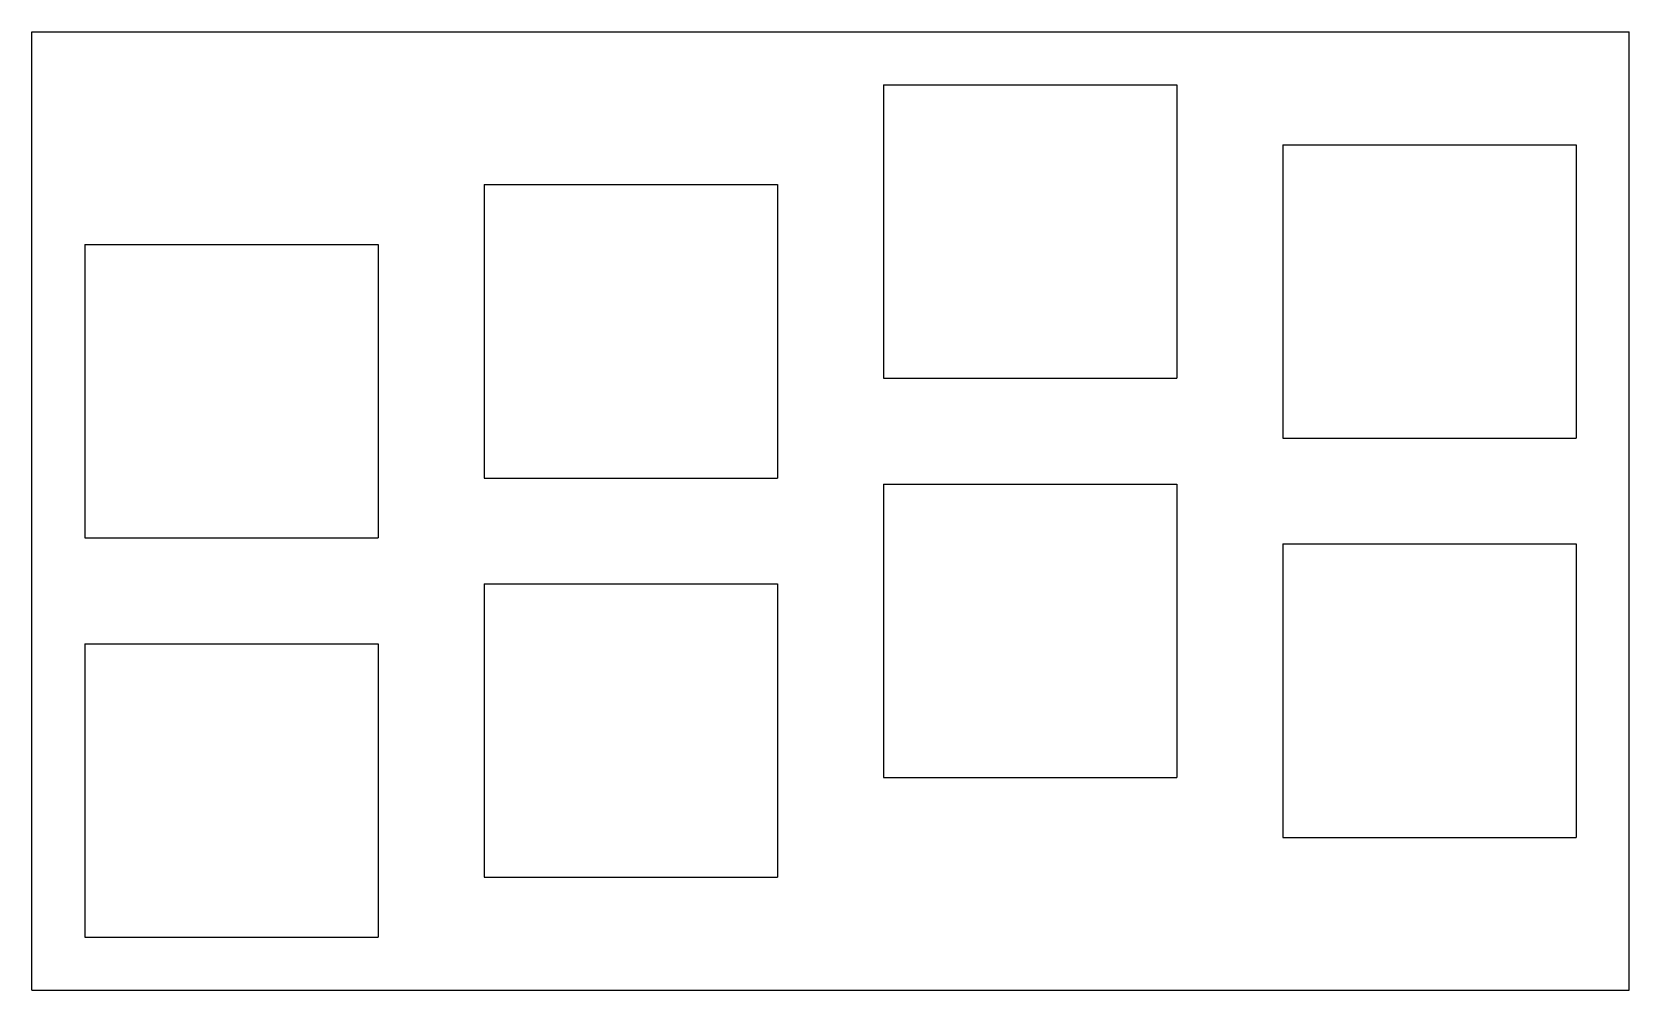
# Model space of a CAD drawing. Header units: millimetres. Extents: x 0 to 76.2, y -45.7 to 0.
import ezdxf

# ---------------------------------------------------------------- set-up
doc = ezdxf.new("R2010")
doc.units = ezdxf.units.MM

msp = doc.modelspace()

# ---------------------------------------------------------------- linework, layer by layer
for p, q in [((0, 0), (76.2, 0)), ((0, -45.72), (0, 0)), ((76.2, -45.72), (76.2, 0)), ((40.625, -2.525), (54.625, -2.525)), ((40.625, -2.525), (40.625, -16.525)), ((54.625, -2.525), (54.625, -16.525)), ((59.675, -5.3825), (73.675, -5.3825)), ((59.675, -5.3825), (59.675, -19.3825)), ((73.675, -5.3825), (73.675, -19.3825)), ((21.575, -7.2875), (35.575, -7.2875)), ((21.575, -7.2875), (21.575, -21.2875)), ((35.575, -7.2875), (35.575, -21.2875)), ((2.525, -10.145), (16.525, -10.145)), ((2.525, -10.145), (2.525, -24.145)), ((16.525, -10.145), (16.525, -24.145)), ((40.625, -16.525), (54.625, -16.525)), ((59.675, -19.3825), (73.675, -19.3825)), ((21.575, -21.2875), (35.575, -21.2875)), ((40.625, -21.575), (54.625, -21.575)), ((40.625, -21.575), (40.625, -35.575)), ((54.625, -21.575), (54.625, -35.575)), ((2.525, -24.145), (16.525, -24.145)), ((59.675, -24.4325), (73.675, -24.4325)), ((59.675, -24.4325), (59.675, -38.4325)), ((73.675, -24.4325), (73.675, -38.4325)), ((21.575, -26.3375), (35.575, -26.3375)), ((21.575, -26.3375), (21.575, -40.3375)), ((35.575, -26.3375), (35.575, -40.3375)), ((2.525, -29.195), (16.525, -29.195)), ((2.525, -29.195), (2.525, -43.195)), ((16.525, -29.195), (16.525, -43.195)), ((40.625, -35.575), (54.625, -35.575)), ((59.675, -38.4325), (73.675, -38.4325)), ((21.575, -40.3375), (35.575, -40.3375)), ((2.525, -43.195), (16.525, -43.195)), ((0, -45.72), (76.2, -45.72))]:
    msp.add_line(p, q)

doc.saveas('drawing.dxf')
